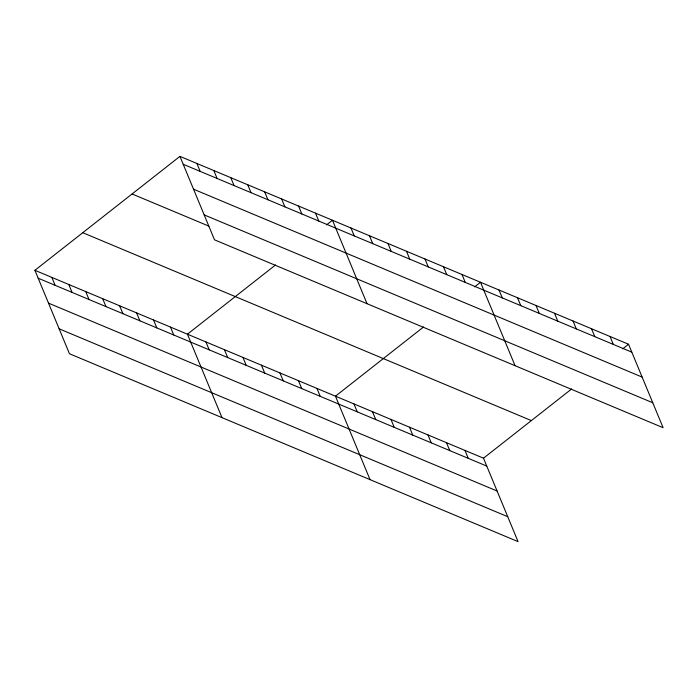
<?xml version="1.0" encoding="UTF-8"?>
<svg xmlns="http://www.w3.org/2000/svg" width="698" height="698" viewBox="0 0 698 698"><rect width="100%" height="100%" fill="white"/><g stroke="black" fill="none" stroke-linecap="round" stroke-linejoin="round"><path stroke-width="1.05" d="M34.9 270.3L483.496 458.185L518.064 541.631L69.46 353.746L34.9 270.3L179.936 156.369L628.54 344.254L663.1 427.7L214.504 239.815L179.936 156.369M275.562 264.952L187.422 334.185L221.99 417.631M326.585 224.869L332.466 220.245L367.026 303.691M423.599 326.952L335.459 396.185L370.027 479.631M474.623 286.869L480.503 282.254L515.063 365.691M483.496 458.185L571.636 388.952M622.66 348.869L628.54 344.254M183.216 164.274L631.812 352.158M193.538 189.202L642.134 377.086M204.174 214.888L652.778 402.763M132.079 193.965L208.833 226.117M82.765 232.704L531.361 420.589M38.172 278.205L486.768 466.09M48.502 303.141L497.098 491.017M59.138 328.819L507.734 516.703M610.035 336.497L613.306 344.402M591.529 328.749L594.801 336.654M573.023 321.001L576.295 328.906M554.517 313.254L557.789 321.159M536.012 305.497L539.284 313.402M517.506 297.749L520.787 305.654M499 290.002L502.281 297.906M461.997 274.497L465.269 282.402M443.492 266.749L446.764 274.654M424.986 259.002L428.258 266.906M406.48 251.245L409.752 259.15M387.975 243.497L391.246 251.402M464.99 450.437L468.262 458.342M369.469 235.75L372.749 243.654M446.484 442.689L449.765 450.594M350.963 228.002L354.244 235.907M427.979 434.941L431.259 442.837M409.482 427.185L412.754 435.09M315.513 213.152L318.785 221.057M390.976 419.437L394.248 427.342M298.57 206.05L301.841 213.954M372.47 411.689L375.742 419.594M281.626 198.956L284.897 206.861M353.965 403.933L357.236 411.837M264.673 191.854L267.945 199.759M247.729 184.761L251.001 192.665M230.785 177.658L234.057 185.563M316.953 388.437L320.225 396.342M213.832 170.565L217.104 178.47M298.447 380.689L301.728 388.594M196.888 163.463L200.16 171.368M279.942 372.933L283.222 380.838M261.445 365.185L264.716 373.09M242.939 357.437L246.211 365.342M224.433 349.689L227.705 357.585M205.927 341.933L209.199 349.838M170.478 327.083L173.75 334.988M153.525 319.989L156.806 327.894M136.581 312.887L139.853 320.792M119.637 305.794L122.909 313.699M102.685 298.692L105.965 306.596M85.741 291.598L89.012 299.503M68.797 284.496L72.069 292.401M51.844 277.403L55.125 285.308"/></g></svg>
